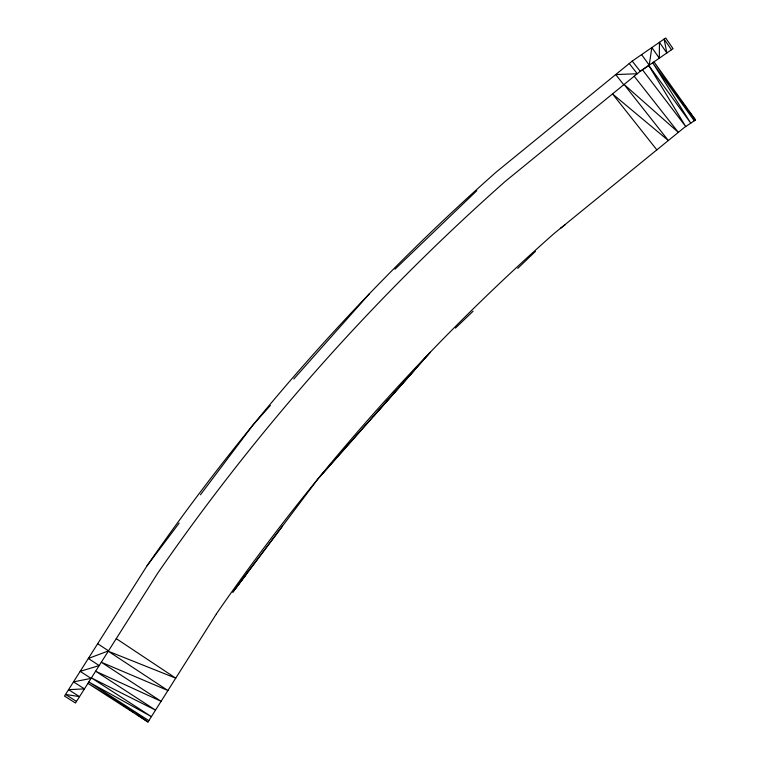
<?xml version="1.0" encoding="UTF-8"?>
<svg xmlns="http://www.w3.org/2000/svg" width="760" height="760" viewBox="0 0 760 760"><rect width="100%" height="100%" fill="white"/><g stroke="black" fill="none" stroke-linecap="round" stroke-linejoin="round"><path stroke-width="1.14" d="M649.22 65.132L651.842 47.547L659.319 58.168L673.056 48.688L665.674 38L632.216 61.094L496.081 172.178A2185.437 2185.437 0 0 0 147.098 565.706L64.514 696.075L75.487 703.019L157.757 573.116A2172.963 2172.963 0 0 1 504.992 181.621L640.233 71.307L649.22 65.132L641.592 54.625M216.4 613.88L148 722L87.932 683.373L148.855 720.651L88.806 681.986L151.401 716.642L91.399 677.892L155.524 710.115L95.618 671.232L161.101 701.309L101.308 662.245L167.922 690.526L108.281 651.244L175.75 678.167L116.261 638.637M147.098 565.706L179.16 523.089M200.459 494.779L252.738 425.305L270.313 405.488M247.256 572.964L232.883 592.031L318.088 478.733L430.245 352.26L373.777 416.034M232.883 592.031L282.406 526.253M293.826 378.974L369.398 293.769M414.124 370.481L319.143 477.536M394.962 269.23L476.805 190.684M517.75 268.365L535.458 251.38M455.458 328.092L473.081 311.191M216.381 613.871A2104.412 2104.412 0 0 1 554.021 233.576L684.313 127.499L695.486 119.966L653.999 61.836L694.279 120.802L652.669 62.747L690.792 123.186L648.745 65.455L640.233 71.307L632.216 61.094M560.443 228.361L565.373 224.58M76.504 701.413L65.54 694.45L79.524 696.635L68.571 689.662L84.445 688.873L73.511 681.872L91.086 678.385L80.17 671.346L99.209 665.57L88.331 658.473L108.519 650.864L97.679 643.72M123.737 705.603L126.654 707.569M129.561 709.536L133.446 712.158M136.353 714.125L148 722M656.878 149.9L612.512 93.927L668.344 140.543L624.102 84.474L678.347 132.373L634.201 76.228M623.751 84.759L615.704 74.565L637.26 73.739L629.242 63.517M642.466 69.778L685.748 126.587L648.745 65.455L659.319 58.168L659.433 42.303L666.843 52.972L664.107 39.083L671.489 49.77M676.533 94.639L677.939 96.52M682.147 102.144L687.059 108.718M688.465 110.589L695.486 119.966"/></g></svg>
